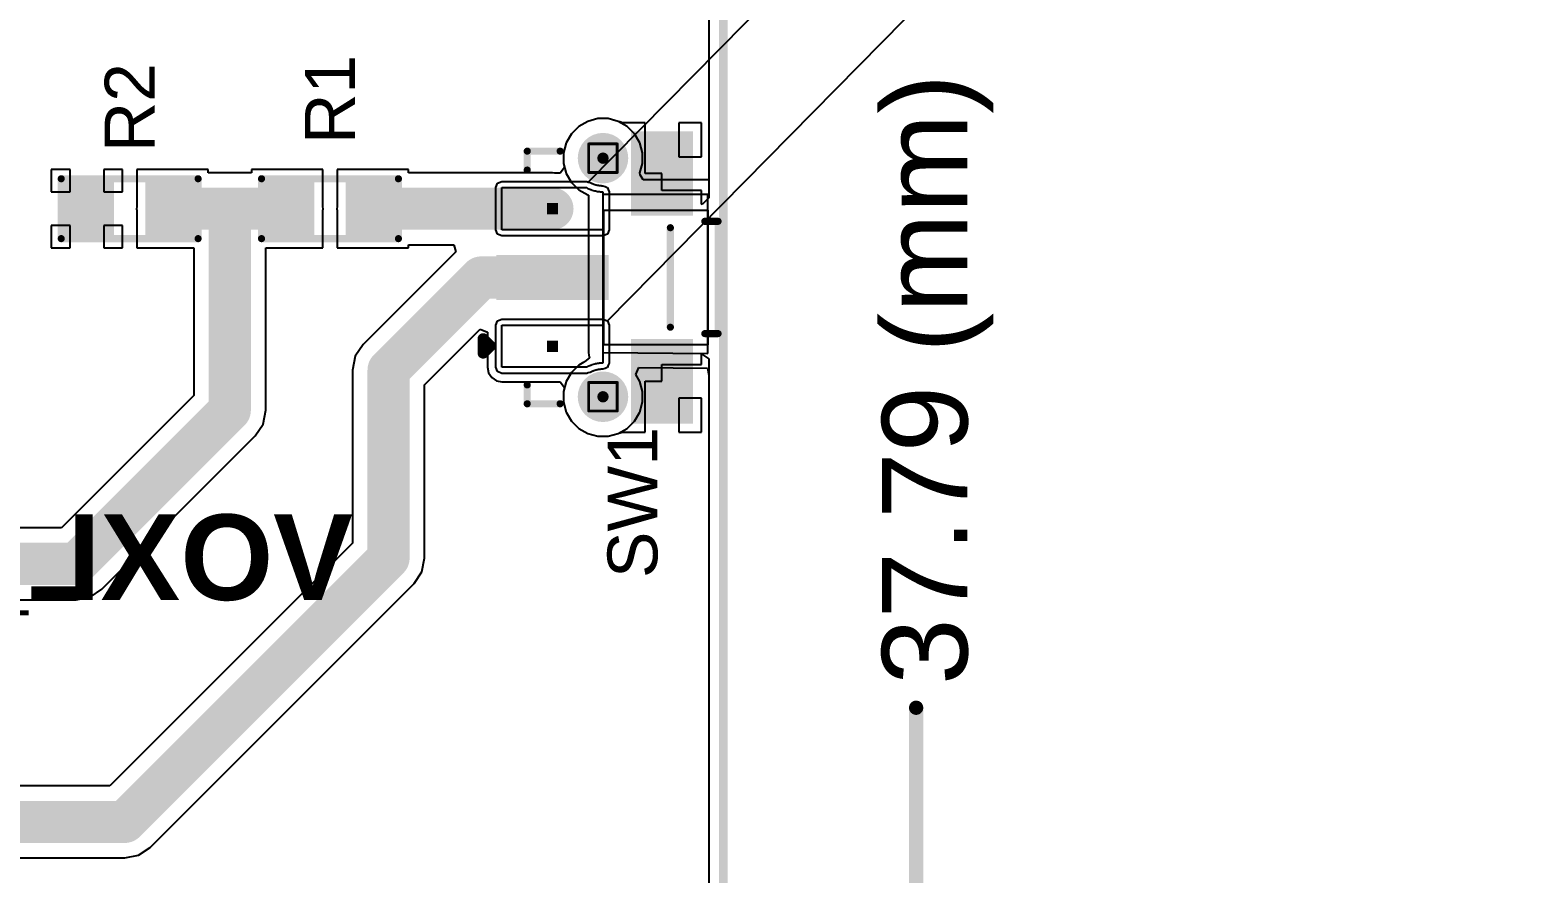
# Model space of a CAD drawing. Header units: inches. Extents: x -22 to 5433, y -38 to 5417.
# Drawn here: x 66.13 to 92.73, y -26.06 to -11.04 of the extents above; entities that cross this region are included whole.
import ezdxf

# ---------------------------------------------------------------- set-up
doc = ezdxf.new("R2010")
doc.units = ezdxf.units.IN
for name, color, linetype in [('Board_outline', 216, 'Continuous'), ('Bottom Layer', 5, 'Continuous'), ('Bottom Overlay', 54, 'Continuous'), ('Bottom Solder', 6, 'Continuous'), ('Dimensions', 6, 'Continuous'), ('Drill Drawing', 1, 'Continuous'), ('Pad Holes', 156, 'Continuous'), ('Top Layer', 1, 'Continuous'), ('Top Overlay', 2, 'Continuous'), ('Top Paste', 8, 'Continuous'), ('Top Solder', 216, 'Continuous')]:
    doc.layers.add(name, color=color, linetype=linetype)
doc.styles.add('Arial', font='', dxfattribs={"height": 0.2})
doc.styles.add('Arial_Bold', font='', dxfattribs={"height": 0.2})
doc.styles.get('Arial').set_extended_font_data('Arial')
doc.styles.get('Arial_Bold').set_extended_font_data('Arial', bold=True)

# ---------------------------------------------------------------- blocks, each defined once
blk = doc.blocks.new('TL3340AF160QG_5')
at = {"layer": 'Bottom Solder'}
h = blk.add_hatch(color=6, dxfattribs=at)
edge = h.paths.add_edge_path()
edge.add_arc((-2.12499956, 0.07500112), 0.1016, 0, 360)
h = blk.add_hatch(color=6, dxfattribs=at)
edge = h.paths.add_edge_path()
edge.add_arc((2.12499956, 0.07500112), 0.1016, 0, 360)
at = {"layer": 'Pad Holes'}
h = blk.add_hatch(color=7, dxfattribs=at)
edge = h.paths.add_edge_path()
edge.add_arc((-2.12499956, 0.07500112), 0.4499991, 0, 360)
h = blk.add_hatch(color=7, dxfattribs=at)
edge = h.paths.add_edge_path()
edge.add_arc((2.12499956, 0.07500112), 0.4499991, 0, 360)
at = {"layer": 'Top Layer'}
for points in [[(-0.2999994, 1.87500133), (0.2999994, 1.87500133), (0.2999994, 0.07500238999999999), (-0.2999994, 0.07500238999999999)], [(-1.32499862, 1.07500166), (-1.12499902, 1.07500166), (-1.12499902, 0.8750020599999999), (-1.32499862, 0.8750020599999999)], [(1.12499902, 1.07500166), (1.32499862, 1.07500166), (1.32499862, 0.8750020599999999), (1.12499902, 0.8750020599999999)], [(-1.19999887, -1.42499969), (-2.49999881, -1.42499969), (-2.49999881, -0.5249989499999999), (-1.19999887, -0.5249989500000001)], [(1.19999887, -0.52499895), (2.49999881, -0.52499895), (2.49999881, -1.42499969), (1.19999887, -1.42499969)]]:
    blk.add_hatch(color=1, dxfattribs=at).paths.add_polyline_path(points)
at = {"layer": 'Top Paste'}
for points in [[(-0.2999994, 1.87500133), (0.2999994, 1.87500133), (0.2999994, 0.07500238999999999), (-0.2999994, 0.07500238999999999)], [(-1.19999887, -1.42499969), (-2.49999881, -1.42499969), (-2.49999881, -0.5249989499999999), (-1.19999887, -0.5249989500000001)], [(1.19999887, -0.52499895), (2.49999881, -0.52499895), (2.49999881, -1.42499969), (1.19999887, -1.42499969)]]:
    blk.add_hatch(color=8, dxfattribs=at).paths.add_polyline_path(points)
at = {"layer": 'Top Solder'}
for points in [[(-0.4015993999999999, 1.97660133), (0.4015993999999999, 1.97660133), (0.4015993999999999, -0.02659761), (-0.4015993999999999, -0.02659761)], [(-1.09839887, -1.52659969), (-2.60159881, -1.52659969), (-2.60159881, -0.4233989499999999), (-1.09839887, -0.4233989500000001)], [(1.09839887, -0.42339895), (2.60159881, -0.42339895), (2.60159881, -1.52659969), (1.09839887, -1.52659969)]]:
    blk.add_hatch(color=216, dxfattribs=at).paths.add_polyline_path(points)
h = blk.add_hatch(color=216, dxfattribs=at)
edge = h.paths.add_edge_path()
edge.add_arc((-2.12499956, 0.07500112), 0.1016, 0, 360)
h = blk.add_hatch(color=216, dxfattribs=at)
edge = h.paths.add_edge_path()
edge.add_arc((2.12499956, 0.07500112), 0.1016, 0, 360)
at = {"layer": 'Top Layer'}
for p, q in [((-1.59999934, 0.37500052), (-1.59999934, 1.87500006)), ((-1.59999934, 1.87500006), (-0.8500008399999999, 1.87500006)), ((-0.8500008399999999, 1.87500006), (-0.8500008399999999, 0.07500112)), ((0.8500008399999999, 0.07500112), (0.8500008399999999, 1.87500006)), ((0.8500008399999999, 1.87500006), (1.59999934, 1.87500006)), ((1.59999934, 1.87500006), (1.59999934, 0.37500052)), ((-1.6000095, 0.36546536), (-1.59999934, 0.37500052)), ((-1.59547052, 0.3579342599999999), (-1.6000095, 0.36546536)), ((-1.58698946, 0.34253932), (-1.59547052, 0.3579342599999999)), ((-1.5793212, 0.32672528), (-1.58698946, 0.34253932)), ((-1.57247082, 0.31054294), (-1.5793212, 0.32672528)), ((-1.56936948, 0.30231588), (-1.57247082, 0.31054294)), ((-1.56512006, 0.29204158), (-1.56936948, 0.30231588)), ((-1.55739084, 0.27118564), (-1.56512006, 0.29204158)), ((-1.55070048, 0.24997664), (-1.55739084, 0.27118564)), ((1.55739084, 0.27118564), (1.55070048, 0.24997664)), ((1.56512006, 0.29204158), (1.55739084, 0.27118564)), ((1.56936948, 0.30231588), (1.56512006, 0.29204158)), ((1.57247082, 0.31054294), (1.56936948, 0.30231588)), ((1.5793212, 0.32672528), (1.57247082, 0.31054294)), ((1.58698946, 0.34253932), (1.5793212, 0.32672528)), ((1.59547052, 0.3579342599999999), (1.58698946, 0.34253932)), ((1.6000095, 0.36546536), (1.59547052, 0.3579342599999999)), ((1.59999934, 0.37500052), (1.6000095, 0.36546536)), ((-1.5450693, 0.22846538), (-1.55070048, 0.24997664)), ((-1.54265884, 0.21760942), (-1.5450693, 0.22846538)), ((-1.54029918, 0.20887436), (-1.54265884, 0.21760942)), ((-1.53621994, 0.19123914), (-1.54029918, 0.20887436)), ((-1.5330297, 0.17342358), (-1.53621994, 0.19123914)), ((-1.53072084, 0.1554734), (-1.5330297, 0.17342358)), ((-1.52990042, 0.1464564), (-1.53072084, 0.1554734)), ((-1.52991058, 0.14644878), (-1.52990042, 0.1464564)), ((-1.5285212, 0.13758926), (-1.52991058, 0.14644878)), ((-1.52642062, 0.11978132), (-1.5285212, 0.13758926)), ((-1.52519126, 0.10189464), (-1.52642062, 0.11978132)), ((-1.52484074, 0.08396477999999999), (-1.52519126, 0.10189464)), ((-1.52500076, 0.07500112), (-1.52484074, 0.08396477999999999)), ((-0.8500008399999999, 0.07500112), (-1.52500076, 0.07500112)), ((1.52500076, 0.07500112), (0.8500008399999999, 0.07500112)), ((1.52519126, 0.10189464), (1.52484074, 0.08396477999999999)), ((1.52484074, 0.08396477999999999), (1.52500076, 0.07500112)), ((1.52642062, 0.11978132), (1.52519126, 0.10189464)), ((1.5285212, 0.13758926), (1.52642062, 0.11978132)), ((1.52991058, 0.14644878), (1.5285212, 0.13758926)), ((1.53072084, 0.1554734), (1.52990042, 0.1464564)), ((1.52990042, 0.1464564), (1.52991058, 0.14644878)), ((1.5330297, 0.17342358), (1.53072084, 0.1554734)), ((1.53621994, 0.19123914), (1.5330297, 0.17342358)), ((1.54029918, 0.20887436), (1.53621994, 0.19123914)), ((1.54265884, 0.21760942), (1.54029918, 0.20887436)), ((1.5450693, 0.22846538), (1.54265884, 0.21760942)), ((1.55070048, 0.24997664), (1.5450693, 0.22846538))]:
    blk.add_line(p, q, dxfattribs=at)
at = {"layer": 'Top Overlay'}
for points in [[(-1.34619746, 2.2098, 0.1999996, 0.1999996, 0), (-1.21919746, 2.0828, 0.1999996, 0.1999996, 0)], [(-1.34619746, 2.2098, 0.1999996, 0.1999996, 0), (-1.09219746, 2.2098, 0.1999996, 0.1999996, 0)], [(-1.09219746, 2.2098, 0.1999996, 0.1999996, 0), (-1.21919746, 2.0828, 0.1999996, 0.1999996, 0)], [(-2.25000058, 1.42500096, 0.127, 0.127, 0), (-2.25000058, 0.8385022599999998, 0.127, 0.127, 0)], [(-2.25000058, 1.42500096, 0.127, 0.127, 0), (-1.91349884, 1.42500096, 0.127, 0.127, 0)], [(1.91349884, 1.42500096, 0.127, 0.127, 0), (2.25000058, 1.42500096, 0.127, 0.127, 0)], [(2.25000058, 1.42500096, 0.127, 0.127, 0), (2.25000058, 0.8385022599999998, 0.127, 0.127, 0)], [(-0.88650064, -1.12499902, 0.127, 0.127, 0), (0.88650064, -1.12499902, 0.127, 0.127, 0)], [(-1.00000054, -1.73849792, 0.127, 0.127, 0), (-1.00000054, -1.97499986, 0.127, 0.127, 0)], [(1.00000054, -1.73849792, 0.127, 0.127, 0), (1.00000054, -1.97499986, 0.127, 0.127, 0)], [(-1.00000054, -1.97499986, 0.127, 0.127, 0), (1.00000054, -1.97499986, 0.127, 0.127, 0)]]:
    blk.add_lwpolyline(points, format="xyseb", dxfattribs=at)
for points in [[(-1.39619736, 2.2098, 0.0999998, 0.0999998, 1), (-1.29619756, 2.2098, 0.0999998, 0.0999998, 1)], [(-1.39619736, 2.2098, 0.0999998, 0.0999998, 1), (-1.29619756, 2.2098, 0.0999998, 0.0999998, 1)], [(-1.26919736, 2.0828, 0.0999998, 0.0999998, 1), (-1.16919756, 2.0828, 0.0999998, 0.0999998, 1)], [(-1.26919736, 2.0828, 0.0999998, 0.0999998, 1), (-1.16919756, 2.0828, 0.0999998, 0.0999998, 1)], [(-1.14219736, 2.2098, 0.0999998, 0.0999998, 1), (-1.04219756, 2.2098, 0.0999998, 0.0999998, 1)], [(-1.14219736, 2.2098, 0.0999998, 0.0999998, 1), (-1.04219756, 2.2098, 0.0999998, 0.0999998, 1)], [(-2.28175058, 1.42500096, 0.0635, 0.0635, 1), (-2.21825058, 1.42500096, 0.0635, 0.0635, 1)], [(-2.28175058, 1.42500096, 0.0635, 0.0635, 1), (-2.21825058, 1.42500096, 0.0635, 0.0635, 1)], [(-1.94524884, 1.42500096, 0.0635, 0.0635, 1), (-1.88174884, 1.42500096, 0.0635, 0.0635, 1)], [(1.88174884, 1.42500096, 0.0635, 0.0635, 1), (1.94524884, 1.42500096, 0.0635, 0.0635, 1)], [(2.21825058, 1.42500096, 0.0635, 0.0635, 1), (2.28175058, 1.42500096, 0.0635, 0.0635, 1)], [(2.21825058, 1.42500096, 0.0635, 0.0635, 1), (2.28175058, 1.42500096, 0.0635, 0.0635, 1)], [(-2.28175058, 0.8385022599999998, 0.0635, 0.0635, 1), (-2.21825058, 0.8385022599999998, 0.0635, 0.0635, 1)], [(2.21825058, 0.8385022599999998, 0.0635, 0.0635, 1), (2.28175058, 0.8385022599999998, 0.0635, 0.0635, 1)], [(-0.9182506399999999, -1.12499902, 0.0635, 0.0635, 1), (-0.8547506399999999, -1.12499902, 0.0635, 0.0635, 1)], [(0.8547506399999999, -1.12499902, 0.0635, 0.0635, 1), (0.9182506399999999, -1.12499902, 0.0635, 0.0635, 1)], [(-1.03175054, -1.73849792, 0.0635, 0.0635, 1), (-0.9682505399999999, -1.73849792, 0.0635, 0.0635, 1)], [(0.9682505399999999, -1.73849792, 0.0635, 0.0635, 1), (1.03175054, -1.73849792, 0.0635, 0.0635, 1)], [(-1.03175054, -1.97499986, 0.0635, 0.0635, 1), (-0.9682505399999999, -1.97499986, 0.0635, 0.0635, 1)], [(-1.03175054, -1.97499986, 0.0635, 0.0635, 1), (-0.9682505399999999, -1.97499986, 0.0635, 0.0635, 1)], [(0.9682505399999999, -1.97499986, 0.0635, 0.0635, 1), (1.03175054, -1.97499986, 0.0635, 0.0635, 1)], [(0.9682505399999999, -1.97499986, 0.0635, 0.0635, 1), (1.03175054, -1.97499986, 0.0635, 0.0635, 1)]]:
    blk.add_lwpolyline(points, format="xyseb", close=True, dxfattribs=at)
at = {"layer": 'Top Solder'}
for p, q in [((-1.70997118, 1.87500006), (-1.67776144, 1.95276216)), ((-1.70997118, 0.37511736), (-1.70997118, 1.87500006)), ((-1.67776144, 1.95276216), (-1.59999934, 1.9849719)), ((-1.59999934, 1.9849719), (-0.8500008399999999, 1.9849719)), ((-0.8500008399999999, 1.9849719), (-0.7722387399999999, 1.95276216)), ((-0.7722387399999999, 1.95276216), (-0.7400289999999999, 1.87500006)), ((-0.7400289999999999, 1.87500006), (-0.7400289999999999, 0.07500112)), ((0.7400289999999999, 1.87500006), (0.7722387399999999, 1.95276216)), ((0.7400289999999999, 0.07500112), (0.7400289999999999, 1.87500006)), ((0.7722387399999999, 1.95276216), (0.8500008399999999, 1.9849719)), ((0.8500008399999999, 1.9849719), (1.59999934, 1.9849719)), ((1.59999934, 1.9849719), (1.67776144, 1.95276216)), ((1.67776144, 1.95276216), (1.70997118, 1.87500006)), ((1.70997118, 1.87500006), (1.70997118, 0.37511736)), ((-1.70998134, 0.3655822), (-1.70997118, 0.37511736)), ((-1.69863262, 0.3380994), (-1.70998134, 0.3655822)), ((-1.69419778, 0.3086988999999999), (-1.69863262, 0.3380994)), ((-1.69074592, 0.3029711999999999), (-1.69419778, 0.3086988999999999)), ((-1.68469818, 0.2919907799999999), (-1.69074592, 0.3029711999999999)), ((-1.67950134, 0.28127452), (-1.68469818, 0.2919907799999999)), ((-1.6745966, 0.26968958), (-1.67950134, 0.28127452)), ((-1.6722725, 0.263525), (-1.6745966, 0.26968958)), ((1.67459152, 0.26967688), (1.6722725, 0.263525)), ((1.6794988, 0.28126944), (1.67459152, 0.26967688)), ((1.68471342, 0.2920212599999999), (1.6794988, 0.28126944)), ((1.69074592, 0.3029711999999999), (1.68471342, 0.2920212599999999)), ((1.69419778, 0.3086988999999999), (1.69074592, 0.3029711999999999)), ((1.69863262, 0.3380994), (1.69419778, 0.3086988999999999)), ((1.70998134, 0.3655822), (1.69863262, 0.3380994)), ((1.69863262, 0.3380994), (5432.06796998, -5356.67754926)), ((1.70997118, 0.37511736), (1.70998134, 0.3655822)), ((-1.67099234, 0.26215848), (-1.6722725, 0.263525)), ((-1.67099234, 0.26028396), (-1.67099234, 0.26215848)), ((-1.66752524, 0.25190196), (-1.67099234, 0.26028396)), ((-1.6614394, 0.23548086), (-1.66752524, 0.25190196)), ((-1.65640766, 0.21952966), (-1.6614394, 0.23548086)), ((-1.65198298, 0.20262342), (-1.65640766, 0.21952966)), ((-1.65001702, 0.19377152), (-1.65198298, 0.20262342)), ((-1.64848286, 0.19158204), (-1.65001702, 0.19377152)), ((-1.64882576, 0.18893028), (-1.64848286, 0.19158204)), ((-1.64698426, 0.182118), (-1.64882576, 0.18893028)), ((-1.64398452, 0.16914368), (-1.64698426, 0.182118)), ((-1.64175694, 0.15670022), (-1.64398452, 0.16914368)), ((-1.64005768, 0.1434973), (-1.64175694, 0.15670022)), ((-1.63942014, 0.13649198), (-1.64005768, 0.1434973)), ((-1.63765484, 0.13313156), (-1.63942014, 0.13649198)), ((-1.638554, 0.129413), (-1.63765484, 0.13313156)), ((-1.63749228, 0.12264644), (-1.638554, 0.129413)), ((-1.63594796, 0.1095502), (-1.63749228, 0.12264644)), ((-1.63508944, 0.09706609999999999), (-1.63594796, 0.1095502)), ((-1.6348329, 0.0838454), (-1.63508944, 0.09706609999999999)), ((-1.6349726, 0.07500112), (-1.6345662, 0.07597902)), ((-1.6192246, 0.0369824), (-1.6349726, 0.07500112)), ((-1.63495482, 0.07696454), (-1.6348329, 0.0838454)), ((-1.6345662, 0.07597902), (-1.63495482, 0.07696454)), ((-1.60413954, -0.00136144), (-1.6192246, 0.0369824)), ((-0.7400289999999999, 0.07500112), (-0.7722387399999999, -0.00276098)), ((0.7722387399999999, -0.00276098), (0.7400289999999999, 0.07500112)), ((1.61923476, 0.03700526), (1.60413954, -0.00136144)), ((1.6349726, 0.07500112), (1.61923476, 0.03700526)), ((1.63495482, 0.076962), (1.63456874, 0.07597902)), ((1.63456874, 0.07597902), (1.6349726, 0.07500112)), ((1.63508944, 0.09706356), (1.6348329, 0.0838454)), ((1.6348329, 0.0838454), (1.63495482, 0.076962)), ((1.63594796, 0.10955274), (1.63508944, 0.09706356)), ((1.63749228, 0.1226439), (1.63594796, 0.10955274)), ((1.638554, 0.12941046), (1.63749228, 0.1226439)), ((1.63942014, 0.13649198), (1.63765484, 0.13312902)), ((1.63765484, 0.13312902), (1.638554, 0.12941046)), ((1.64005768, 0.1434973), (1.63942014, 0.13649198)), ((1.6417544, 0.1566926), (1.64005768, 0.1434973)), ((1.64398706, 0.16915384), (1.6417544, 0.1566926)), ((1.64698172, 0.18210276), (1.64398706, 0.16915384)), ((1.64882576, 0.18893028), (1.64698172, 0.18210276)), ((1.65001702, 0.19377152), (1.64848286, 0.19158204)), ((1.64848286, 0.19158204), (1.64882576, 0.18893028)), ((1.65198298, 0.20262342), (1.65001702, 0.19377152)), ((1.65640512, 0.2195195), (1.65198298, 0.20262342)), ((1.6614394, 0.23547832), (1.65640512, 0.2195195)), ((1.66754048, 0.25194006), (1.6614394, 0.23547832)), ((1.67099234, 0.26028396), (1.66754048, 0.25194006)), ((1.6722725, 0.263525), (1.67099234, 0.26215848)), ((1.67099234, 0.26215848), (1.67099234, 0.26028396)), ((-1.60316672, -0.00178562), (-1.60413954, -0.00136144)), ((-1.60276286, -0.00276098), (-1.60316672, -0.00178562)), ((-1.56474922, -0.01850644), (-1.60276286, -0.00276098)), ((-1.52696418, -0.03495293999999999), (-1.56474922, -0.01850644)), ((-1.52597866, -0.03456432), (-1.52696418, -0.03495293999999999)), ((-1.52500076, -0.03497072), (-1.52597866, -0.03456432)), ((-0.8500008399999999, -0.03497072), (-1.52500076, -0.03497072)), ((-0.7722387399999999, -0.00276098), (-0.8500008399999999, -0.03497072)), ((-0.7722387399999999, -0.00276098), (5432.06796998, -5356.67754926)), ((0.8500008399999999, -0.03497072), (0.7722387399999999, -0.00276098)), ((1.52500076, -0.03497072), (0.8500008399999999, -0.03497072)), ((1.52597612, -0.03456686), (1.52500076, -0.03497072)), ((1.52696418, -0.03495548), (1.52597612, -0.03456686)), ((1.56481018, -0.01848104), (1.52696418, -0.03495548)), ((1.60276286, -0.00276098), (1.56481018, -0.01848104)), ((1.60316672, -0.00178562), (1.60276286, -0.00276098)), ((1.60413954, -0.00136144), (1.60316672, -0.00178562))]:
    blk.add_line(p, q, dxfattribs=at)
blk = doc.blocks.new('RES_0603_8')
at = {"layer": 'Top Layer'}
for points in [[(-0.3809999999999999, 0.4445), (-0.3810000000000001, -0.4445), (-1.143, -0.4445), (-1.143, 0.4445)], [(1.143, 0.4445), (1.143, -0.4445), (0.3809999999999999, -0.4445), (0.3810000000000001, 0.4445)]]:
    blk.add_hatch(color=1, dxfattribs=at).paths.add_polyline_path(points)
at = {"layer": 'Top Paste'}
for points in [[(-0.3809999999999999, 0.4445), (-0.3810000000000001, -0.4445), (-1.143, -0.4445), (-1.143, 0.4445)], [(1.143, 0.4445), (1.143, -0.4445), (0.3809999999999999, -0.4445), (0.3810000000000001, 0.4445)]]:
    blk.add_hatch(color=8, dxfattribs=at).paths.add_polyline_path(points)
at = {"layer": 'Top Solder'}
for points in [[(-0.2793999999999999, 0.5460999999999999), (-0.2794, -0.5461), (-1.2446, -0.5460999999999999), (-1.2446, 0.5461)], [(1.2446, 0.5460999999999999), (1.2446, -0.5461), (0.2793999999999999, -0.5460999999999999), (0.2794, 0.5461)]]:
    blk.add_hatch(color=216, dxfattribs=at).paths.add_polyline_path(points)
at = {"layer": 'Top Overlay'}
for points in [[(-1.2192, -0.5334, 0.127, 0.127, 0), (-1.2192, 0.5334, 0.127, 0.127, 0)], [(-1.2192, 0.5334, 0.127, 0.127, 0), (1.2192, 0.5334, 0.127, 0.127, 0)], [(1.2192, -0.5334, 0.127, 0.127, 0), (1.2192, 0.5334, 0.127, 0.127, 0)], [(-1.2192, -0.5334, 0.127, 0.127, 0), (1.2192, -0.5334, 0.127, 0.127, 0)]]:
    blk.add_lwpolyline(points, format="xyseb", dxfattribs=at)
for points in [[(-1.25095, 0.5334, 0.0635, 0.0635, 1), (-1.18745, 0.5334, 0.0635, 0.0635, 1)], [(-1.25095, 0.5334, 0.0635, 0.0635, 1), (-1.18745, 0.5334, 0.0635, 0.0635, 1)], [(1.18745, 0.5334, 0.0635, 0.0635, 1), (1.25095, 0.5334, 0.0635, 0.0635, 1)], [(1.18745, 0.5334, 0.0635, 0.0635, 1), (1.25095, 0.5334, 0.0635, 0.0635, 1)], [(-1.25095, -0.5334, 0.0635, 0.0635, 1), (-1.18745, -0.5334, 0.0635, 0.0635, 1)], [(-1.25095, -0.5334, 0.0635, 0.0635, 1), (-1.18745, -0.5334, 0.0635, 0.0635, 1)], [(1.18745, -0.5334, 0.0635, 0.0635, 1), (1.25095, -0.5334, 0.0635, 0.0635, 1)], [(1.18745, -0.5334, 0.0635, 0.0635, 1), (1.25095, -0.5334, 0.0635, 0.0635, 1)]]:
    blk.add_lwpolyline(points, format="xyseb", close=True, dxfattribs=at)
blk = doc.blocks.new('RES_0603_9')
at = {"layer": 'Top Layer'}
for points in [[(-0.3809999999999999, 0.4445), (-0.3810000000000001, -0.4445), (-1.143, -0.4445), (-1.143, 0.4445)], [(1.143, 0.4445), (1.143, -0.4445), (0.3809999999999999, -0.4445), (0.3810000000000001, 0.4445)]]:
    blk.add_hatch(color=1, dxfattribs=at).paths.add_polyline_path(points)
at = {"layer": 'Top Paste'}
for points in [[(-0.3809999999999999, 0.4445), (-0.3810000000000001, -0.4445), (-1.143, -0.4445), (-1.143, 0.4445)], [(1.143, 0.4445), (1.143, -0.4445), (0.3809999999999999, -0.4445), (0.3810000000000001, 0.4445)]]:
    blk.add_hatch(color=8, dxfattribs=at).paths.add_polyline_path(points)
at = {"layer": 'Top Solder'}
for points in [[(-0.2793999999999999, 0.5460999999999999), (-0.2794, -0.5461), (-1.2446, -0.5460999999999999), (-1.2446, 0.5461)], [(1.2446, 0.5460999999999999), (1.2446, -0.5461), (0.2793999999999999, -0.5460999999999999), (0.2794, 0.5461)]]:
    blk.add_hatch(color=216, dxfattribs=at).paths.add_polyline_path(points)
at = {"layer": 'Top Overlay'}
for points in [[(-1.2192, 0.5334, 0.127, 0.127, 0), (1.2192, 0.5334, 0.127, 0.127, 0)], [(-1.2192, -0.5334, 0.127, 0.127, 0), (-1.2192, 0.5334, 0.127, 0.127, 0)], [(1.2192, -0.5334, 0.127, 0.127, 0), (1.2192, 0.5334, 0.127, 0.127, 0)], [(-1.2192, -0.5334, 0.127, 0.127, 0), (1.2192, -0.5334, 0.127, 0.127, 0)]]:
    blk.add_lwpolyline(points, format="xyseb", dxfattribs=at)
for points in [[(-1.25095, 0.5334, 0.0635, 0.0635, 1), (-1.18745, 0.5334, 0.0635, 0.0635, 1)], [(-1.25095, 0.5334, 0.0635, 0.0635, 1), (-1.18745, 0.5334, 0.0635, 0.0635, 1)], [(1.18745, 0.5334, 0.0635, 0.0635, 1), (1.25095, 0.5334, 0.0635, 0.0635, 1)], [(1.18745, 0.5334, 0.0635, 0.0635, 1), (1.25095, 0.5334, 0.0635, 0.0635, 1)], [(-1.25095, -0.5334, 0.0635, 0.0635, 1), (-1.18745, -0.5334, 0.0635, 0.0635, 1)], [(-1.25095, -0.5334, 0.0635, 0.0635, 1), (-1.18745, -0.5334, 0.0635, 0.0635, 1)], [(1.18745, -0.5334, 0.0635, 0.0635, 1), (1.25095, -0.5334, 0.0635, 0.0635, 1)], [(1.18745, -0.5334, 0.0635, 0.0635, 1), (1.25095, -0.5334, 0.0635, 0.0635, 1)]]:
    blk.add_lwpolyline(points, format="xyseb", close=True, dxfattribs=at)

msp = doc.modelspace()

# ---------------------------------------------------------------- linework, layer by layer
at = {"layer": 'Board_outline'}
msp.add_lwpolyline([(78.481174, -32.988504, 0.1524, 0.1524, 0), (78.481174, 2.011426, 0.1524, 0.1524, 0)], format="xyseb", dxfattribs=at)
at = {"layer": 'Bottom Layer'}
for p, q in [((78.22221084, 2.0057872), (78.22220829999999, -13.69531678)), ((75.90476564, -12.75966206), (75.77369402, -12.89073368)), ((76.06529871999999, -12.66697746), (75.90476564, -12.75966206)), ((76.24434839999999, -12.61900194), (76.06529871999999, -12.66697746)), ((76.42971759999999, -12.61900194), (76.24434839999999, -12.61900194)), ((76.60876728, -12.66697746), (76.42971759999999, -12.61900194)), ((76.76930036, -12.75966206), (76.60876728, -12.66697746)), ((76.90037198, -12.89073368), (76.76930036, -12.75966206)), ((75.77369402, -12.89073368), (75.68100942, -13.05126676)), ((76.99305657999999, -13.05126676), (76.90037198, -12.89073368)), ((75.68100942, -13.05126676), (75.6330339, -13.23031644)), ((75.6330339, -13.23031644), (75.6330339, -13.41568564)), ((77.0410321, -13.23031644), (76.99305657999999, -13.05126676)), ((77.0410321, -13.41568564), (77.0410321, -13.23031644)), ((75.6330339, -13.41568564), (75.68100942, -13.59473532)), ((76.99592677999999, -13.58402414), (77.0410321, -13.41568564)), ((75.68100942, -13.59473532), (75.77369402, -13.7552684)), ((75.77369402, -13.7552684), (75.90476564, -13.88634002)), ((76.99936594, -13.61826588), (76.99592677999999, -13.58402414)), ((77.0529193, -13.71102414), (76.99936594, -13.61826588)), ((78.20306939999999, -13.71102414), (77.0529193, -13.71102414)), ((78.22220829999999, -13.69531678), (78.20306939999999, -13.71102414)), ((75.90476564, -13.88634002), (76.06529871999999, -13.97902462)), ((76.06529871999999, -13.97902462), (76.07805713999998, -13.98244346)), ((76.07805713999998, -13.98244346), (76.07805713999998, -16.78266138)), ((78.20307194, -13.97), (76.33703299999999, -13.97)), ((76.33703299999999, -13.97), (76.33703299999999, -16.78266138)), ((78.20307194, -16.80487114), (78.20307194, -13.97)), ((75.90476564, -17.00966118), (75.77369402, -17.1407328)), ((75.99548428, -16.95728384), (75.90476564, -17.00966118)), ((76.01275627999999, -16.9445305), (75.99548428, -16.95728384)), ((76.09660676, -16.8789096), (76.01275627999999, -16.9445305)), ((76.07805713999998, -16.78266138), (76.08760754, -16.83066992)), ((76.08760754, -16.83066992), (76.09660676, -16.8789096)), ((76.33703299999999, -16.78266138), (78.20307194, -16.80487114)), ((75.77369402, -17.1407328), (75.68100942, -17.30126588)), ((76.9205091, -17.17561208), (76.97387196, -17.04923692)), ((76.99305657999999, -17.30126588), (76.9205091, -17.17561208)), ((76.97387196, -17.04923692), (78.19998838, -17.06382922)), ((78.19998838, -17.06382922), (78.22220829999999, -17.18844924)), ((78.22220829999999, -17.18844924), (78.22220576, -32.98848622)), ((75.68100942, -17.30126588), (75.6330339, -17.48031556)), ((75.6330339, -17.48031556), (75.6330339, -17.66568476)), ((77.0410321, -17.48031556), (76.99305657999999, -17.30126588)), ((77.0410321, -17.66568476), (77.0410321, -17.48031556)), ((75.6330339, -17.66568476), (75.68100942, -17.84473444)), ((76.99305657999999, -17.84473444), (77.0410321, -17.66568476)), ((75.68100942, -17.84473444), (75.77369402, -18.00526752)), ((75.77369402, -18.00526752), (75.90476564, -18.13633914)), ((76.76930036, -18.13633914), (76.90037198, -18.00526752)), ((76.90037198, -18.00526752), (76.99305657999999, -17.84473444)), ((75.90476564, -18.13633914), (76.06529871999999, -18.22902374)), ((76.06529871999999, -18.22902374), (76.24434839999999, -18.27699926)), ((76.24434839999999, -18.27699926), (76.42971759999999, -18.27699926)), ((76.42971759999999, -18.27699926), (76.60876728, -18.22902374)), ((76.60876728, -18.22902374), (76.76930036, -18.13633914))]:
    msp.add_line(p, q, dxfattribs=at)
at = {"layer": 'Dimensions'}
msp.add_lwpolyline([(81.91499999999999, -34.33775199999999, 0.254, 0.254, 0), (81.91499999999999, -23.11237948, 0.254, 0.254, 0)], format="xyseb", dxfattribs=at)
msp.add_lwpolyline([(81.8515, -23.11237948, 0.127, 0.127, 1), (81.9785, -23.11237948, 0.127, 0.127, 1)], format="xyseb", close=True, dxfattribs=at)
at = {"layer": 'Drill Drawing'}
for points in [[(76.08303299999999, -13.06900104, 0.0508, 0.0508, 0), (76.591033, -13.06900104, 0.0508, 0.0508, 0)], [(76.08303299999999, -13.57700104, 0.0508, 0.0508, 0), (76.08303299999999, -13.06900104, 0.0508, 0.0508, 0)], [(76.591033, -13.57700104, 0.0508, 0.0508, 0), (76.591033, -13.06900104, 0.0508, 0.0508, 0)], [(76.08303299999999, -13.57700104, 0.0508, 0.0508, 0), (76.591033, -13.57700104, 0.0508, 0.0508, 0)], [(76.08303299999999, -17.31900016, 0.0508, 0.0508, 0), (76.591033, -17.31900016, 0.0508, 0.0508, 0)], [(76.08303299999999, -17.82700016, 0.0508, 0.0508, 0), (76.08303299999999, -17.31900016, 0.0508, 0.0508, 0)], [(76.591033, -17.82700016, 0.0508, 0.0508, 0), (76.591033, -17.31900016, 0.0508, 0.0508, 0)], [(76.08303299999999, -17.82700016, 0.0508, 0.0508, 0), (76.591033, -17.82700016, 0.0508, 0.0508, 0)]]:
    msp.add_lwpolyline(points, format="xyseb", dxfattribs=at)
for points in [[(76.07033299999999, -13.06900104, 0.0254, 0.0254, 1), (76.095733, -13.06900104, 0.0254, 0.0254, 1)], [(76.07033299999999, -13.06900104, 0.0254, 0.0254, 1), (76.095733, -13.06900104, 0.0254, 0.0254, 1)], [(76.578333, -13.06900104, 0.0254, 0.0254, 1), (76.60373299999999, -13.06900104, 0.0254, 0.0254, 1)], [(76.578333, -13.06900104, 0.0254, 0.0254, 1), (76.60373299999999, -13.06900104, 0.0254, 0.0254, 1)], [(76.07033299999999, -13.57700104, 0.0254, 0.0254, 1), (76.095733, -13.57700104, 0.0254, 0.0254, 1)], [(76.07033299999999, -13.57700104, 0.0254, 0.0254, 1), (76.095733, -13.57700104, 0.0254, 0.0254, 1)], [(76.578333, -13.57700104, 0.0254, 0.0254, 1), (76.60373299999999, -13.57700104, 0.0254, 0.0254, 1)], [(76.578333, -13.57700104, 0.0254, 0.0254, 1), (76.60373299999999, -13.57700104, 0.0254, 0.0254, 1)], [(76.07033299999999, -17.31900016, 0.0254, 0.0254, 1), (76.095733, -17.31900016, 0.0254, 0.0254, 1)], [(76.07033299999999, -17.31900016, 0.0254, 0.0254, 1), (76.095733, -17.31900016, 0.0254, 0.0254, 1)], [(76.578333, -17.31900016, 0.0254, 0.0254, 1), (76.60373299999999, -17.31900016, 0.0254, 0.0254, 1)], [(76.578333, -17.31900016, 0.0254, 0.0254, 1), (76.60373299999999, -17.31900016, 0.0254, 0.0254, 1)], [(76.07033299999999, -17.82700016, 0.0254, 0.0254, 1), (76.095733, -17.82700016, 0.0254, 0.0254, 1)], [(76.07033299999999, -17.82700016, 0.0254, 0.0254, 1), (76.095733, -17.82700016, 0.0254, 0.0254, 1)], [(76.578333, -17.82700016, 0.0254, 0.0254, 1), (76.60373299999999, -17.82700016, 0.0254, 0.0254, 1)], [(76.578333, -17.82700016, 0.0254, 0.0254, 1), (76.60373299999999, -17.82700016, 0.0254, 0.0254, 1)]]:
    msp.add_lwpolyline(points, format="xyseb", close=True, dxfattribs=at)
at = {"layer": 'Top Layer'}
for p, q in [((78.22221084, 2.0057872), (78.22220829999999, -14.0278358)), ((75.90476564, -12.75966206), (75.77369402, -12.89073368)), ((76.06529871999999, -12.66697746), (75.90476564, -12.75966206)), ((76.24434839999999, -12.61900194), (76.06529871999999, -12.66697746)), ((76.42971759999999, -12.61900194), (76.24434839999999, -12.61900194)), ((76.5680968, -12.65608086), (76.42971759999999, -12.61900194)), ((76.60876728, -12.66697492), (76.5680968, -12.65608086)), ((76.63627294, -12.67698506), (76.60876728, -12.66697492)), ((76.68303687999999, -12.69399798), (76.63627294, -12.67698506)), ((76.68303687999999, -12.69400052), (76.68303687999999, -12.69399798)), ((76.68303941999999, -12.69400306), (76.68303687999999, -12.69400052)), ((77.08703403999999, -12.69400306), (76.68303941999999, -12.69400306)), ((77.08703403999999, -13.59800176), (77.08703403999999, -12.69400306)), ((78.09103254, -12.69400306), (77.68703283999999, -12.69400306)), ((77.68703283999999, -12.69400306), (77.68703283999999, -13.29800236)), ((78.09103254, -13.29800236), (78.09103254, -12.69400306)), ((75.77369402, -12.89073368), (75.68100942, -13.05126676)), ((75.68100942, -13.05126676), (75.6330339, -13.23031644)), ((75.6330339, -13.23031644), (75.6330339, -13.41568564)), ((77.68703283999999, -13.29800236), (78.09103254, -13.29800236)), ((66.84353915999999, -13.52449924), (66.5085411, -13.52449924)), ((66.5085411, -13.52449924), (66.5085411, -13.92300238)), ((66.84353915999999, -13.92300238), (66.84353915999999, -13.52449924)), ((67.7785411, -13.52449924), (67.44353796, -13.52449924)), ((67.44353796, -13.52449924), (67.44353796, -13.92300238)), ((67.7785411, -13.92300238), (67.7785411, -13.52449924)), ((69.3025411, -13.52449924), (68.0325411, -13.52449924)), ((68.0325411, -13.52449924), (68.0325411, -14.19120352)), ((69.3025411, -13.58167464), (69.3025411, -13.52449924)), ((71.34654006, -13.52449924), (70.07654005999999, -13.52449924)), ((70.07654005999999, -13.52449924), (70.07654005999999, -13.58167464)), ((71.34654006, -14.19120352), (71.34654006, -13.52449924)), ((72.87054006, -13.52449924), (71.60054006, -13.52449924)), ((71.60054006, -13.52449924), (71.60054006, -14.19121876)), ((72.87054006, -13.58167718), (72.87054006, -13.52449924)), ((75.65248268, -13.48826868), (75.57516762, -13.5890254)), ((75.6330339, -13.41568564), (75.65248268, -13.48826868)), ((70.07654005999999, -13.58167464), (69.3025411, -13.58167464)), ((75.43703226, -13.58167718), (72.87054006, -13.58167718)), ((75.47397402, -13.5890254), (75.43703226, -13.58167718)), ((75.57516762, -13.5890254), (75.47397402, -13.5890254)), ((77.38703344, -13.59800176), (77.08703403999999, -13.59800176)), ((77.38703344, -13.89800116), (77.38703344, -13.59800176)), ((66.5085411, -13.92300238), (66.84353915999999, -13.92300238)), ((67.44353796, -13.92300238), (67.7785411, -13.92300238)), ((78.09103254, -13.89800116), (77.38703344, -13.89800116)), ((78.09103254, -14.14476724), (78.09103254, -13.89800116)), ((78.22220829999999, -14.0278358), (78.10213488, -14.1456537)), ((68.0325411, -14.19120352), (68.02621649999999, -14.22299924)), ((68.02621649999999, -14.22299924), (68.0325411, -14.25479496)), ((68.0325411, -14.25479496), (68.0325411, -14.92149924)), ((71.35286466, -14.22299924), (71.34654006, -14.19120352)), ((71.34654006, -14.25479496), (71.35286466, -14.22299924)), ((71.34654006, -14.92149924), (71.34654006, -14.25479496)), ((71.60054006, -14.19121876), (71.594218, -14.22300178)), ((71.594218, -14.22300178), (71.60054006, -14.2547848)), ((71.60054006, -14.2547848), (71.60054006, -14.92149924)), ((76.3495298, -16.6479982), (76.3495298, -14.248003)), ((76.3495298, -14.248003), (78.20307194, -14.248003)), ((78.10213488, -14.1456537), (78.09103254, -14.14476724)), ((78.20307194, -14.248003), (78.20307194, -16.6479982)), ((66.84353915999999, -14.52300118), (66.5085411, -14.52300118)), ((66.5085411, -14.52300118), (66.5085411, -14.92149924)), ((66.84353915999999, -14.92149924), (66.84353915999999, -14.52300118)), ((67.7785411, -14.52300118), (67.44353796, -14.52300118)), ((67.44353796, -14.52300118), (67.44353796, -14.92149924)), ((67.7785411, -14.92149924), (67.7785411, -14.52300118)), ((72.87054006, -14.92149924), (72.87054006, -14.86432638)), ((72.87054006, -14.86432638), (73.6782626, -14.86432638)), ((73.6782626, -14.86432638), (73.71678677999999, -14.99132638)), ((66.5085411, -14.92149924), (66.84353915999999, -14.92149924)), ((67.44353796, -14.92149924), (67.7785411, -14.92149924)), ((68.0325411, -14.92149924), (69.04821598, -14.92149924)), ((69.04821598, -14.92149924), (69.04821598, -17.54781352)), ((70.33086517999999, -17.81345942), (70.33086517999999, -14.92149924)), ((70.33086517999999, -14.92149924), (71.34654006, -14.92149924)), ((71.60054006, -14.92149924), (72.87054006, -14.92149924)), ((73.71201411999999, -14.99451662), (72.06351602, -16.64301726)), ((73.71678677999999, -14.99132638), (73.71201411999999, -14.99451662)), ((73.1583246, -17.3621446), (74.1510582, -16.36941354)), ((74.1510582, -16.36941354), (74.27805819999999, -16.42201948)), ((74.27805819999999, -16.42201948), (74.27805819999999, -17.04799994)), ((72.06351602, -16.64301726), (71.9244942, -16.85107628)), ((78.20307194, -16.6479982), (76.3495298, -16.6479982)), ((71.9244942, -16.85107628), (71.87567539999999, -17.09650124)), ((77.38703344, -17.29799944), (77.38703344, -16.99800004)), ((77.38703344, -16.99800004), (78.09103254, -16.99800004)), ((78.09103254, -16.81817566), (78.09520576, -16.81636718)), ((78.09103254, -16.99800004), (78.09103254, -16.81817566)), ((78.09520576, -16.81636718), (78.22220829999999, -16.89975792)), ((78.22220829999999, -16.89975792), (78.22220576, -32.98848622)), ((71.87567539999999, -17.09650124), (71.87567539999999, -20.18135664)), ((74.27805819999999, -17.04799994), (74.29777114, -17.14710566)), ((74.29777114, -17.14710566), (74.35391022, -17.23112378)), ((74.35391022, -17.23112378), (74.43792834, -17.28726286)), ((74.43792834, -17.28726286), (74.53703406, -17.3069758)), ((69.04821598, -17.54781352), (66.68875664, -19.9072754)), ((73.1583246, -20.447), (73.1583246, -17.3621446)), ((74.53703406, -17.3069758), (75.57516762, -17.3069758)), ((75.57516762, -17.3069758), (75.65248268, -17.40773252)), ((75.65248268, -17.40773252), (75.6330339, -17.48031556)), ((75.6330339, -17.48031556), (75.6330339, -17.66568476)), ((77.08703403999999, -18.20199814), (77.08703403999999, -17.29799944)), ((77.08703403999999, -17.29799944), (77.38703344, -17.29799944)), ((70.28204638, -18.05888438), (70.33086517999999, -17.81345942)), ((75.6330339, -17.66568476), (75.68100942, -17.84473444)), ((78.09103254, -17.59799884), (77.68703283999999, -17.59799884)), ((77.68703283999999, -17.59799884), (77.68703283999999, -18.20199814)), ((78.09103254, -18.20199814), (78.09103254, -17.59799884)), ((70.14302455999999, -18.26694594), (70.28204638, -18.05888438)), ((75.68100942, -17.84473444), (75.77369402, -18.00526752)), ((75.77369402, -18.00526752), (75.90476564, -18.13633914)), ((67.40788398, -21.00208398), (70.14302455999999, -18.26694594)), ((75.90476564, -18.13633914), (76.06529871999999, -18.22902374)), ((76.06529871999999, -18.22902374), (76.24434839999999, -18.27699926)), ((76.24434839999999, -18.27699926), (76.42971759999999, -18.27699926)), ((76.42971759999999, -18.27699926), (76.60876728, -18.22902374)), ((76.60876728, -18.22902374), (76.61848024, -18.22341542)), ((76.61848024, -18.22341542), (76.68303433999999, -18.20200068)), ((76.68303433999999, -18.20200068), (76.68303687999999, -18.20199814)), ((76.68303687999999, -18.20199814), (77.08703403999999, -18.20199814)), ((77.68703283999999, -18.20199814), (78.09103254, -18.20199814)), ((66.68875664, -19.9072754), (59.61598948, -19.9072754)), ((71.87567539999999, -20.18135664), (67.55235663999999, -24.5046754)), ((73.1095058, -20.69242496), (73.1583246, -20.447)), ((72.97048398, -20.90048398), (73.1095058, -20.69242496)), ((67.19982496, -21.1411058), (67.40788398, -21.00208398)), ((68.27148397999999, -25.59948398), (72.97048398, -20.90048398)), ((59.61598948, -21.1899246), (66.95439999999999, -21.1899246)), ((66.95439999999999, -21.1899246), (67.19982496, -21.1411058)), ((67.55235663999999, -24.5046754), (59.43599999999999, -24.5046754)), ((59.70164589999999, -25.7873246), (67.818, -25.7873246)), ((67.818, -25.7873246), (68.06342496, -25.7385058)), ((68.06342496, -25.7385058), (68.27148397999999, -25.59948398))]:
    msp.add_line(p, q, dxfattribs=at)
for points in [[(68.6675411, -14.22299924, 0.75000104, 0.75000104, 0), (69.68954058, -14.22299924, 0.75000104, 0.75000104, 0)], [(69.68954058, -17.81345942, 0.75000104, 0.75000104, 0), (69.68954058, -14.22299924, 0.75000104, 0.75000104, 0)], [(69.68954058, -14.22299924, 0.75000104, 0.75000104, 0), (70.71154006, -14.22299924, 0.75000104, 0.75000104, 0)], [(72.2355426, -14.22300178, 0.75000104, 0.75000104, 0), (75.43703226, -14.22300178, 0.75000104, 0.75000104, 0)], [(72.517, -17.09650124, 0.75000104, 0.75000104, 0), (74.16550064, -15.4480006, 0.75000104, 0.75000104, 0)], [(74.16550064, -15.4480006, 0.75000104, 0.75000104, 0), (75.43703226, -15.4480006, 0.75000104, 0.75000104, 0)], [(72.517, -20.447, 0.75000104, 0.75000104, 0), (72.517, -17.09650124, 0.75000104, 0.75000104, 0)], [(66.95439999999999, -20.5486, 0.75000104, 0.75000104, 0), (69.68954058, -17.81345942, 0.75000104, 0.75000104, 0)], [(57.98311999999999, -20.5486, 0.75000104, 0.75000104, 0), (66.95439999999999, -20.5486, 0.75000104, 0.75000104, 0)], [(67.818, -25.146, 0.75000104, 0.75000104, 0), (72.517, -20.447, 0.75000104, 0.75000104, 0)], [(59.43599999999999, -25.146, 0.75000104, 0.75000104, 0), (67.818, -25.146, 0.75000104, 0.75000104, 0)]]:
    msp.add_lwpolyline(points, format="xyseb", dxfattribs=at)
for points in [[(68.48004084, -14.22299924, 0.37500052, 0.37500052, 1), (68.85504136, -14.22299924, 0.37500052, 0.37500052, 1)], [(69.50204031999999, -14.22299924, 0.37500052, 0.37500052, 1), (69.87704083999999, -14.22299924, 0.37500052, 0.37500052, 1)], [(69.50204031999999, -14.22299924, 0.37500052, 0.37500052, 1), (69.87704083999999, -14.22299924, 0.37500052, 0.37500052, 1)], [(69.50204031999999, -14.22299924, 0.37500052, 0.37500052, 1), (69.87704083999999, -14.22299924, 0.37500052, 0.37500052, 1)], [(70.5240398, -14.22299924, 0.37500052, 0.37500052, 1), (70.89904032, -14.22299924, 0.37500052, 0.37500052, 1)], [(72.04804234, -14.22300178, 0.37500052, 0.37500052, 1), (72.42304286, -14.22300178, 0.37500052, 0.37500052, 1)], [(75.249532, -14.22300178, 0.37500052, 0.37500052, 1), (75.62453251999999, -14.22300178, 0.37500052, 0.37500052, 1)], [(73.97800038, -15.4480006, 0.37500052, 0.37500052, 1), (74.3530009, -15.4480006, 0.37500052, 0.37500052, 1)], [(73.97800038, -15.4480006, 0.37500052, 0.37500052, 1), (74.3530009, -15.4480006, 0.37500052, 0.37500052, 1)], [(75.249532, -15.4480006, 0.37500052, 0.37500052, 1), (75.62453251999999, -15.4480006, 0.37500052, 0.37500052, 1)], [(72.32949974, -17.09650124, 0.37500052, 0.37500052, 1), (72.70450025999999, -17.09650124, 0.37500052, 0.37500052, 1)], [(72.32949974, -17.09650124, 0.37500052, 0.37500052, 1), (72.70450025999999, -17.09650124, 0.37500052, 0.37500052, 1)], [(69.50204031999999, -17.81345942, 0.37500052, 0.37500052, 1), (69.87704083999999, -17.81345942, 0.37500052, 0.37500052, 1)], [(69.50204031999999, -17.81345942, 0.37500052, 0.37500052, 1), (69.87704083999999, -17.81345942, 0.37500052, 0.37500052, 1)], [(66.76689974, -20.5486, 0.37500052, 0.37500052, 1), (67.14190026, -20.5486, 0.37500052, 0.37500052, 1)], [(66.76689974, -20.5486, 0.37500052, 0.37500052, 1), (67.14190026, -20.5486, 0.37500052, 0.37500052, 1)], [(72.32949974, -20.447, 0.37500052, 0.37500052, 1), (72.70450025999999, -20.447, 0.37500052, 0.37500052, 1)], [(72.32949974, -20.447, 0.37500052, 0.37500052, 1), (72.70450025999999, -20.447, 0.37500052, 0.37500052, 1)], [(67.63049973999999, -25.146, 0.37500052, 0.37500052, 1), (68.00550025999999, -25.146, 0.37500052, 0.37500052, 1)], [(67.63049973999999, -25.146, 0.37500052, 0.37500052, 1), (68.00550025999999, -25.146, 0.37500052, 0.37500052, 1)]]:
    msp.add_lwpolyline(points, format="xyseb", close=True, dxfattribs=at)

# ---------------------------------------------------------------- block references
at = {"rotation": 90}
msp.add_blockref('TL3340AF160QG_5', (76.41203412, -15.4480006), dxfattribs=at)
for name, p in [('RES_0603_9', (67.9055411, -14.22299924)), ('RES_0603_8', (71.47354005999999, -14.22299924))]:
    msp.add_blockref(name, p)

# ---------------------------------------------------------------- texts
at = {"layer": 'Bottom Overlay', "style": 'Arial_Bold', "text_generation_flag": 2}
msp.add_text('VOXL_EN_BUCK', height=1.524, rotation=360, dxfattribs=at).set_placement((71.88199999999999, -21.1937473))
at = {"layer": 'Dimensions', "style": 'Arial'}
msp.add_text('37.79 (mm)', height=1.524, rotation=90, dxfattribs=at).set_placement((82.82915362, -22.70598202))
at = {"layer": 'Top Overlay', "style": 'Arial'}
for s, p in [('R2', (68.34989632, -13.21679348)), ('R1', (71.91789528, -13.06867592)), ('SW1', (77.30638843999999, -20.80283114))]:
    msp.add_text(s, height=0.889, rotation=90, dxfattribs=at).set_placement(p)

doc.saveas('drawing.dxf')
